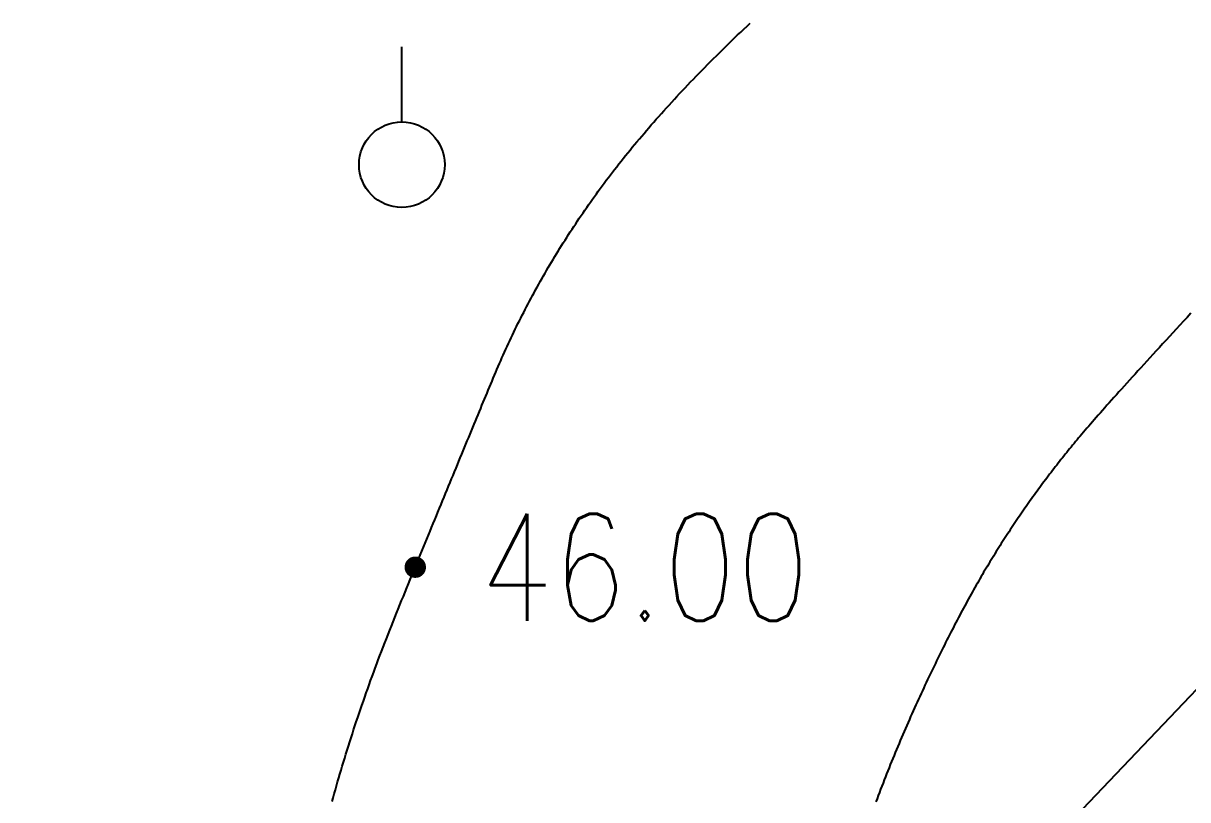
# Model space of a CAD drawing. Extents: x 39624947 to 39626627, y 3418539 to 3418836.
# Drawn here: x 39625128.74 to 39625150.49, y 3418751.76 to 3418766.27 of the extents above; entities that cross this region are included whole.
import ezdxf
from ezdxf.enums import TextEntityAlignment as Align

# ---------------------------------------------------------------- set-up
doc = ezdxf.new("R2010")
doc.units = 0
doc.layers.get('0').update_dxf_attribs({"linetype": 'CONTINUOUS'})
doc.layers.add('GCD', color=7, linetype='CONTINUOUS')
doc.layers.add('PUB_WALL', color=9, linetype='CONTINUOUS')
doc.styles.add('HZ', font='rs.shx', dxfattribs={"width": 0.8, "bigfont": 'hztxt.shx'})

# ---------------------------------------------------------------- blocks, each defined once
blk = doc.blocks.new('GC125')
blk.add_line((0, 0.8), (0, 2.2))
blk.add_circle((0, 0), 0.8)
blk = doc.blocks.new('GC200')
at = {"linetype": 'Continuous', "const_width": 0.2, "flags": 128}
blk.add_lwpolyline([(-0.1, 0, 1), (0.1, 0, 1)], format="xyb", close=True, dxfattribs=at)
blk = doc.blocks.new('111133333777777')
at = {"layer": 'PUB_WALL', "color": 252, "ltscale": 0.01}
for points in [[(39623346.852, 3418753.075), (39623346.783, 3418753), (39623346.715, 3418752.927), (39623346.648, 3418752.854), (39623346.581, 3418752.782), (39623346.516, 3418752.712), (39623346.452, 3418752.642), (39623346.389, 3418752.573), (39623346.326, 3418752.505), (39623346.265, 3418752.439), (39623346.205, 3418752.373), (39623346.145, 3418752.308), (39623346.087, 3418752.244), (39623346.03, 3418752.181), (39623345.973, 3418752.119), (39623345.918, 3418752.059), (39623345.863, 3418751.999), (39623345.81, 3418751.94), (39623345.757, 3418751.882), (39623345.706, 3418751.825), (39623345.655, 3418751.769), (39623345.606, 3418751.714), (39623345.557, 3418751.66), (39623345.509, 3418751.607), (39623345.463, 3418751.554), (39623345.417, 3418751.503), (39623345.372, 3418751.453), (39623345.328, 3418751.404), (39623345.286, 3418751.356), (39623345.244, 3418751.309), (39623345.203, 3418751.262), (39623345.163, 3418751.217), (39623345.124, 3418751.173), (39623345.086, 3418751.13), (39623345.049, 3418751.087), (39623345.014, 3418751.046), (39623344.979, 3418751.006), (39623344.945, 3418750.966), (39623344.912, 3418750.928), (39623344.88, 3418750.89), (39623344.848, 3418750.854), (39623344.817, 3418750.818), (39623344.787, 3418750.782), (39623344.757, 3418750.746), (39623344.728, 3418750.711), (39623344.7, 3418750.677), (39623344.671, 3418750.643), (39623344.644, 3418750.609), (39623344.616, 3418750.576), (39623344.589, 3418750.543), (39623344.562, 3418750.509), (39623344.535, 3418750.476), (39623344.508, 3418750.442), (39623344.481, 3418750.408), (39623344.454, 3418750.374), (39623344.427, 3418750.34), (39623344.4, 3418750.306), (39623344.373, 3418750.272), (39623344.347, 3418750.238), (39623344.32, 3418750.204), (39623344.294, 3418750.17), (39623344.267, 3418750.135), (39623344.241, 3418750.101), (39623344.214, 3418750.066), (39623344.188, 3418750.032), (39623344.162, 3418749.997), (39623344.136, 3418749.962), (39623344.11, 3418749.927), (39623344.084, 3418749.892), (39623344.058, 3418749.857), (39623344.032, 3418749.822), (39623344.006, 3418749.787), (39623343.981, 3418749.752), (39623343.955, 3418749.717), (39623343.93, 3418749.681), (39623343.904, 3418749.646), (39623343.879, 3418749.61), (39623343.853, 3418749.575), (39623343.828, 3418749.539), (39623343.803, 3418749.503), (39623343.778, 3418749.467), (39623343.752, 3418749.431), (39623343.727, 3418749.395), (39623343.702, 3418749.359), (39623343.678, 3418749.323), (39623343.653, 3418749.287), (39623343.628, 3418749.25), (39623343.603, 3418749.214), (39623343.579, 3418749.177), (39623343.554, 3418749.141), (39623343.53, 3418749.104), (39623343.505, 3418749.067), (39623343.481, 3418749.031), (39623343.457, 3418748.994), (39623343.433, 3418748.957), (39623343.408, 3418748.92), (39623343.384, 3418748.883), (39623343.36, 3418748.845), (39623343.336, 3418748.808), (39623343.313, 3418748.771), (39623343.289, 3418748.733), (39623343.265, 3418748.696), (39623343.241, 3418748.658), (39623343.218, 3418748.621), (39623343.194, 3418748.583), (39623343.171, 3418748.545), (39623343.147, 3418748.507), (39623343.124, 3418748.468), (39623343.1, 3418748.43), (39623343.077, 3418748.391), (39623343.054, 3418748.352), (39623343.03, 3418748.313), (39623343.007, 3418748.274), (39623342.983, 3418748.235), (39623342.96, 3418748.195), (39623342.937, 3418748.155), (39623342.913, 3418748.114), (39623342.89, 3418748.074), (39623342.866, 3418748.033), (39623342.843, 3418747.992), (39623342.819, 3418747.95), (39623342.796, 3418747.909), (39623342.772, 3418747.867), (39623342.749, 3418747.825), (39623342.725, 3418747.782), (39623342.701, 3418747.739), (39623342.678, 3418747.696), (39623342.654, 3418747.653), (39623342.63, 3418747.61), (39623342.607, 3418747.566), (39623342.583, 3418747.522), (39623342.559, 3418747.477), (39623342.536, 3418747.433), (39623342.512, 3418747.388), (39623342.488, 3418747.343), (39623342.464, 3418747.297), (39623342.44, 3418747.251), (39623342.417, 3418747.205), (39623342.393, 3418747.159), (39623342.369, 3418747.113), (39623342.345, 3418747.066), (39623342.321, 3418747.019), (39623342.297, 3418746.971), (39623342.273, 3418746.924), (39623342.249, 3418746.876), (39623342.225, 3418746.828), (39623342.201, 3418746.779), (39623342.177, 3418746.731), (39623342.153, 3418746.682), (39623342.129, 3418746.633), (39623342.105, 3418746.583), (39623342.081, 3418746.533), (39623342.057, 3418746.483), (39623342.032, 3418746.433), (39623342.008, 3418746.382), (39623341.984, 3418746.332), (39623341.96, 3418746.281), (39623341.936, 3418746.229), (39623341.911, 3418746.178), (39623341.887, 3418746.126), (39623341.863, 3418746.073), (39623341.839, 3418746.021), (39623341.814, 3418745.968), (39623341.79, 3418745.915), (39623341.765, 3418745.862), (39623341.741, 3418745.808), (39623341.717, 3418745.755), (39623341.692, 3418745.701), (39623341.668, 3418745.646), (39623341.643, 3418745.592), (39623341.619, 3418745.537), (39623341.595, 3418745.482), (39623341.571, 3418745.427), (39623341.546, 3418745.372), (39623341.522, 3418745.316), (39623341.498, 3418745.261), (39623341.474, 3418745.205), (39623341.45, 3418745.149), (39623341.426, 3418745.093), (39623341.403, 3418745.037), (39623341.379, 3418744.98), (39623341.355, 3418744.924), (39623341.332, 3418744.867), (39623341.309, 3418744.811), (39623341.285, 3418744.754), (39623341.262, 3418744.697), (39623341.239, 3418744.64), (39623341.216, 3418744.583), (39623341.194, 3418744.525), (39623341.171, 3418744.468), (39623341.148, 3418744.41), (39623341.126, 3418744.353), (39623341.104, 3418744.295), (39623341.081, 3418744.237), (39623341.059, 3418744.179), (39623341.037, 3418744.121), (39623341.015, 3418744.063), (39623340.993, 3418744.004), (39623340.971, 3418743.946)], [(39623330.813, 3418743.949), (39623330.833, 3418744.022), (39623330.854, 3418744.096), (39623330.874, 3418744.169), (39623330.895, 3418744.243), (39623330.916, 3418744.317), (39623330.938, 3418744.391), (39623330.96, 3418744.465), (39623330.982, 3418744.539), (39623331.004, 3418744.614), (39623331.026, 3418744.688), (39623331.049, 3418744.763), (39623331.072, 3418744.838), (39623331.096, 3418744.913), (39623331.119, 3418744.988), (39623331.143, 3418745.064), (39623331.167, 3418745.139), (39623331.192, 3418745.215), (39623331.216, 3418745.29), (39623331.241, 3418745.366), (39623331.266, 3418745.442), (39623331.292, 3418745.518), (39623331.318, 3418745.595), (39623331.344, 3418745.671), (39623331.37, 3418745.748), (39623331.397, 3418745.825), (39623331.423, 3418745.902), (39623331.45, 3418745.979), (39623331.478, 3418746.056), (39623331.505, 3418746.133), (39623331.533, 3418746.211), (39623331.562, 3418746.288), (39623331.59, 3418746.366), (39623331.619, 3418746.444), (39623331.648, 3418746.522), (39623331.677, 3418746.6), (39623331.706, 3418746.678), (39623331.736, 3418746.757), (39623331.766, 3418746.835), (39623331.797, 3418746.914), (39623331.827, 3418746.993), (39623331.858, 3418747.072), (39623331.889, 3418747.151), (39623331.92, 3418747.231), (39623331.952, 3418747.31), (39623331.984, 3418747.39), (39623332.016, 3418747.469), (39623332.048, 3418747.548), (39623332.08, 3418747.627), (39623332.112, 3418747.706), (39623332.144, 3418747.785), (39623332.176, 3418747.864), (39623332.208, 3418747.942), (39623332.24, 3418748.021), (39623332.272, 3418748.099), (39623332.304, 3418748.176), (39623332.336, 3418748.253), (39623332.367, 3418748.33), (39623332.398, 3418748.406), (39623332.429, 3418748.482), (39623332.46, 3418748.557), (39623332.491, 3418748.632), (39623332.522, 3418748.707), (39623332.552, 3418748.781), (39623332.583, 3418748.855), (39623332.613, 3418748.928), (39623332.643, 3418749.001), (39623332.673, 3418749.074), (39623332.702, 3418749.146), (39623332.732, 3418749.218), (39623332.761, 3418749.289), (39623332.79, 3418749.36), (39623332.819, 3418749.431), (39623332.848, 3418749.501), (39623332.877, 3418749.571), (39623332.905, 3418749.64), (39623332.934, 3418749.709), (39623332.962, 3418749.777), (39623332.99, 3418749.845), (39623333.018, 3418749.913), (39623333.046, 3418749.98), (39623333.073, 3418750.047), (39623333.1, 3418750.114), (39623333.128, 3418750.18), (39623333.155, 3418750.245), (39623333.182, 3418750.31), (39623333.208, 3418750.375), (39623333.235, 3418750.44), (39623333.261, 3418750.504), (39623333.287, 3418750.567), (39623333.314, 3418750.63), (39623333.339, 3418750.693), (39623333.365, 3418750.755), (39623333.391, 3418750.817), (39623333.416, 3418750.879), (39623333.441, 3418750.94), (39623333.466, 3418751.001), (39623333.491, 3418751.061), (39623333.516, 3418751.121), (39623333.541, 3418751.18), (39623333.565, 3418751.24), (39623333.589, 3418751.298), (39623333.613, 3418751.356), (39623333.637, 3418751.414), (39623333.661, 3418751.472), (39623333.685, 3418751.529), (39623333.708, 3418751.585), (39623333.731, 3418751.642), (39623333.755, 3418751.697), (39623333.778, 3418751.753), (39623333.801, 3418751.808), (39623333.824, 3418751.863), (39623333.847, 3418751.918), (39623333.87, 3418751.973), (39623333.893, 3418752.027), (39623333.916, 3418752.081), (39623333.94, 3418752.135), (39623333.963, 3418752.189), (39623333.986, 3418752.242), (39623334.01, 3418752.296), (39623334.034, 3418752.349), (39623334.058, 3418752.403), (39623334.083, 3418752.456), (39623334.107, 3418752.51), (39623334.132, 3418752.563), (39623334.157, 3418752.616), (39623334.182, 3418752.669), (39623334.208, 3418752.722), (39623334.233, 3418752.776), (39623334.259, 3418752.829), (39623334.285, 3418752.882), (39623334.311, 3418752.934), (39623334.338, 3418752.987), (39623334.365, 3418753.04), (39623334.392, 3418753.093), (39623334.419, 3418753.145), (39623334.446, 3418753.198), (39623334.474, 3418753.251), (39623334.501, 3418753.303), (39623334.529, 3418753.356), (39623334.557, 3418753.408), (39623334.586, 3418753.46), (39623334.614, 3418753.513), (39623334.643, 3418753.565), (39623334.672, 3418753.617), (39623334.701, 3418753.669), (39623334.731, 3418753.721), (39623334.76, 3418753.773), (39623334.79, 3418753.825), (39623334.82, 3418753.877), (39623334.851, 3418753.929), (39623334.881, 3418753.981), (39623334.912, 3418754.032), (39623334.943, 3418754.084), (39623334.974, 3418754.135), (39623335.005, 3418754.187), (39623335.037, 3418754.238), (39623335.068, 3418754.29), (39623335.1, 3418754.341), (39623335.132, 3418754.393), (39623335.165, 3418754.444), (39623335.197, 3418754.495), (39623335.23, 3418754.546), (39623335.263, 3418754.597), (39623335.296, 3418754.648), (39623335.33, 3418754.699), (39623335.364, 3418754.75), (39623335.397, 3418754.801), (39623335.431, 3418754.852), (39623335.466, 3418754.902), (39623335.5, 3418754.953), (39623335.535, 3418755.004), (39623335.57, 3418755.054), (39623335.605, 3418755.105), (39623335.64, 3418755.155), (39623335.676, 3418755.206), (39623335.712, 3418755.256), (39623335.749, 3418755.307), (39623335.785, 3418755.358), (39623335.822, 3418755.408), (39623335.859, 3418755.459), (39623335.897, 3418755.51), (39623335.935, 3418755.561), (39623335.973, 3418755.611), (39623336.012, 3418755.663), (39623336.051, 3418755.714), (39623336.091, 3418755.765), (39623336.131, 3418755.816), (39623336.171, 3418755.867), (39623336.212, 3418755.919), (39623336.253, 3418755.971), (39623336.294, 3418756.022), (39623336.336, 3418756.074), (39623336.379, 3418756.126), (39623336.421, 3418756.178), (39623336.464, 3418756.23), (39623336.508, 3418756.282), (39623336.552, 3418756.334), (39623336.596, 3418756.387), (39623336.64, 3418756.439), (39623336.685, 3418756.491), (39623336.731, 3418756.544), (39623336.776, 3418756.597), (39623336.823, 3418756.65), (39623336.869, 3418756.703), (39623336.916, 3418756.756), (39623336.963, 3418756.809), (39623337.011, 3418756.862), (39623337.059, 3418756.915), (39623337.108, 3418756.968), (39623337.157, 3418757.022), (39623337.206, 3418757.075), (39623337.255, 3418757.129), (39623337.305, 3418757.183), (39623337.356, 3418757.237), (39623337.407, 3418757.291), (39623337.458, 3418757.345), (39623337.509, 3418757.399), (39623337.561, 3418757.453), (39623337.614, 3418757.507), (39623337.667, 3418757.562), (39623337.72, 3418757.616), (39623337.773, 3418757.671), (39623337.827, 3418757.726), (39623337.882, 3418757.78), (39623337.936, 3418757.835), (39623337.991, 3418757.89), (39623338.047, 3418757.945), (39623338.103, 3418758), (39623338.159, 3418758.056), (39623338.216, 3418758.111), (39623338.273, 3418758.167), (39623338.33, 3418758.222), (39623338.388, 3418758.278), (39623338.446, 3418758.333), (39623338.505, 3418758.389), (39623338.564, 3418758.445), (39623338.623, 3418758.501)]]:
    blk.add_lwpolyline(points, dxfattribs=at)
at = {"layer": 'PUB_WALL', "color": 252, "ltscale": 0.01, "elevation": 51.487}
blk.add_lwpolyline([(39623376, 3418741.587), (39623370.731, 3418738.895), (39623364.894, 3418738.578), (39623361.071, 3418737.144), (39623358.673, 3418744.58), (39623356.432, 3418748.613), (39623353.815, 3418748.942), (39623351.358, 3418750.67), (39623342.439, 3418741.296), (39623327.952, 3418730.783), (39623328.738, 3418725.369), (39623330.273, 3418722.417), (39623325.046, 3418718.565)], dxfattribs=at)
at = {"layer": 'PUB_WALL', "color": 252, "ltscale": 0.01}
blk.add_blockref('GC125', (39623332.116, 3418755.854, 51.487), dxfattribs=at)
ref = blk.add_blockref('GC200', (39623332.367, 3418748.33, 46), dxfattribs=at)
ref.add_attrib('height', '46.00', dxfattribs={"layer": 'GCD', "linetype": 'Continuous', "height": 2, "style": 'HZ', "width": 0.8}).set_placement((39623333.567, 3418748.33, 46), align=Align.MIDDLE_LEFT)

msp = doc.modelspace()

# ---------------------------------------------------------------- block references
at = {"linetype": 'Continuous'}
msp.add_blockref('111133333777777', (1803.698, 7.776), dxfattribs=at)

doc.saveas('drawing.dxf')
